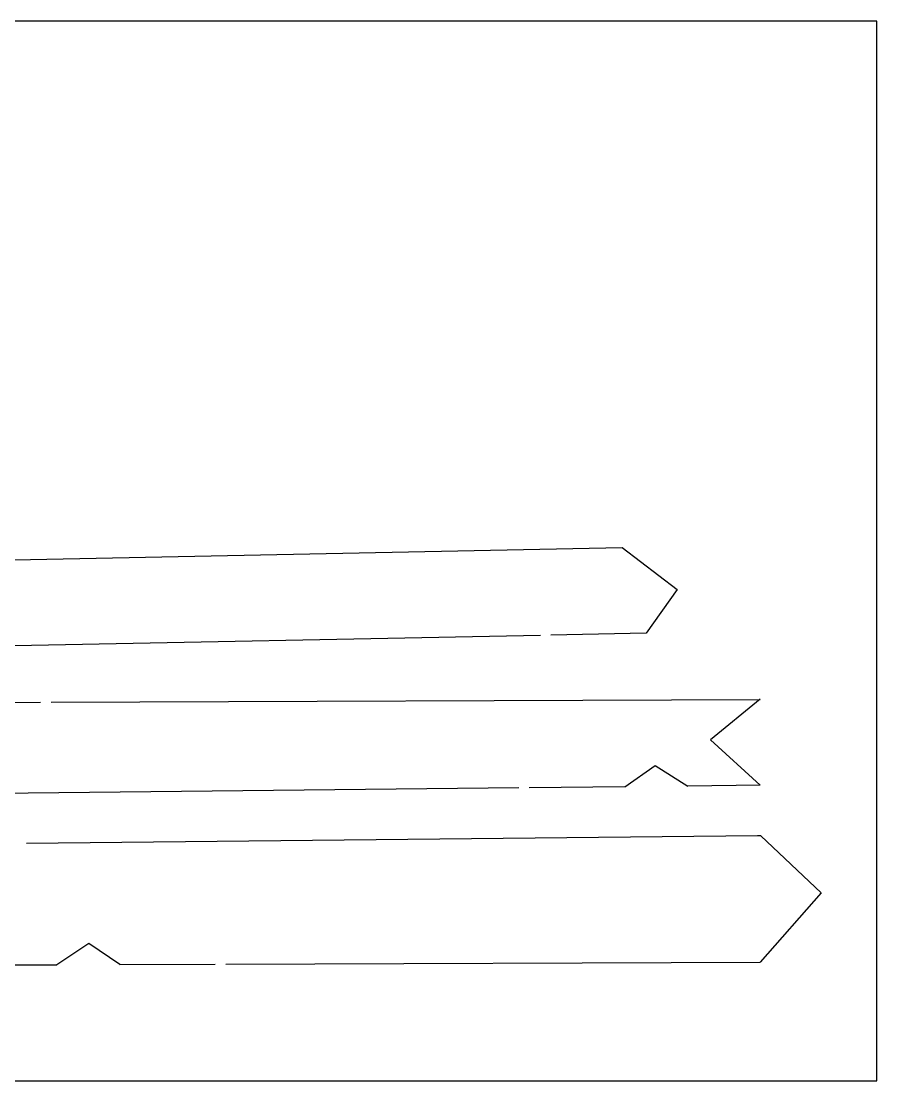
# Model space of a CAD drawing. Extents: x -537 to 363, y 432 to 791.
# Drawn here: x 282.2 to 362.9, y 561.6 to 661.6 of the extents above; entities that cross this region are included whole.
import ezdxf

# ---------------------------------------------------------------- set-up
doc = ezdxf.new("R2010")
doc.units = 0
doc.layers.get('0').update_dxf_attribs({"linetype": 'CONTINUOUS'})
doc.layers.add('90X10', color=1, linetype='CONTINUOUS')

msp = doc.modelspace()

# ---------------------------------------------------------------- linework, layer by layer
for p, q in [((275.05, 610.61), (338.92, 611.9)), ((338.92, 611.9), (344.1, 607.95)), ((344.1, 607.95), (341.19, 603.82)), ((331.19, 603.62), (262.2, 602.23)), ((341.19, 603.82), (332.19, 603.64)), ((215.03, 597.03), (284.02, 597.31)), ((285.02, 597.31), (351.94, 597.58)), ((339.15, 589.33), (342.04, 591.35)), ((342.04, 591.35), (345.11, 589.4)), ((329.15, 589.22), (246.33, 588.32)), ((339.15, 589.33), (330.15, 589.23)), ((351.95, 589.47), (345.11, 589.4)), ((351.69, 584.69), (282.69, 583.98)), ((351.99, 584.7), (351.69, 584.7)), ((288.59, 574.54), (285.55, 572.54)), ((291.51, 572.56), (288.59, 574.54)), ((246.43, 572.41), (285.55, 572.54)), ((291.51, 572.56), (300.51, 572.59)), ((301.51, 572.6), (351.94, 572.77))]:
    msp.add_line(p, q)
at = {"linetype": 'CONTINUOUS'}
for p, q in [((351.94, 597.59), (347.24, 593.77)), ((347.24, 593.77), (351.95, 589.47)), ((351.99, 584.7), (357.69, 579.32)), ((357.69, 579.32), (351.94, 572.77))]:
    msp.add_line(p, q, dxfattribs=at)
at = {"layer": '90X10', "color": 1, "linetype": 'CONTINUOUS'}
msp.add_lwpolyline([(-537.06, 561.58), (362.94, 561.58), (362.94, 661.58), (-537.06, 661.58)], close=True, dxfattribs=at)

doc.saveas('drawing.dxf')
